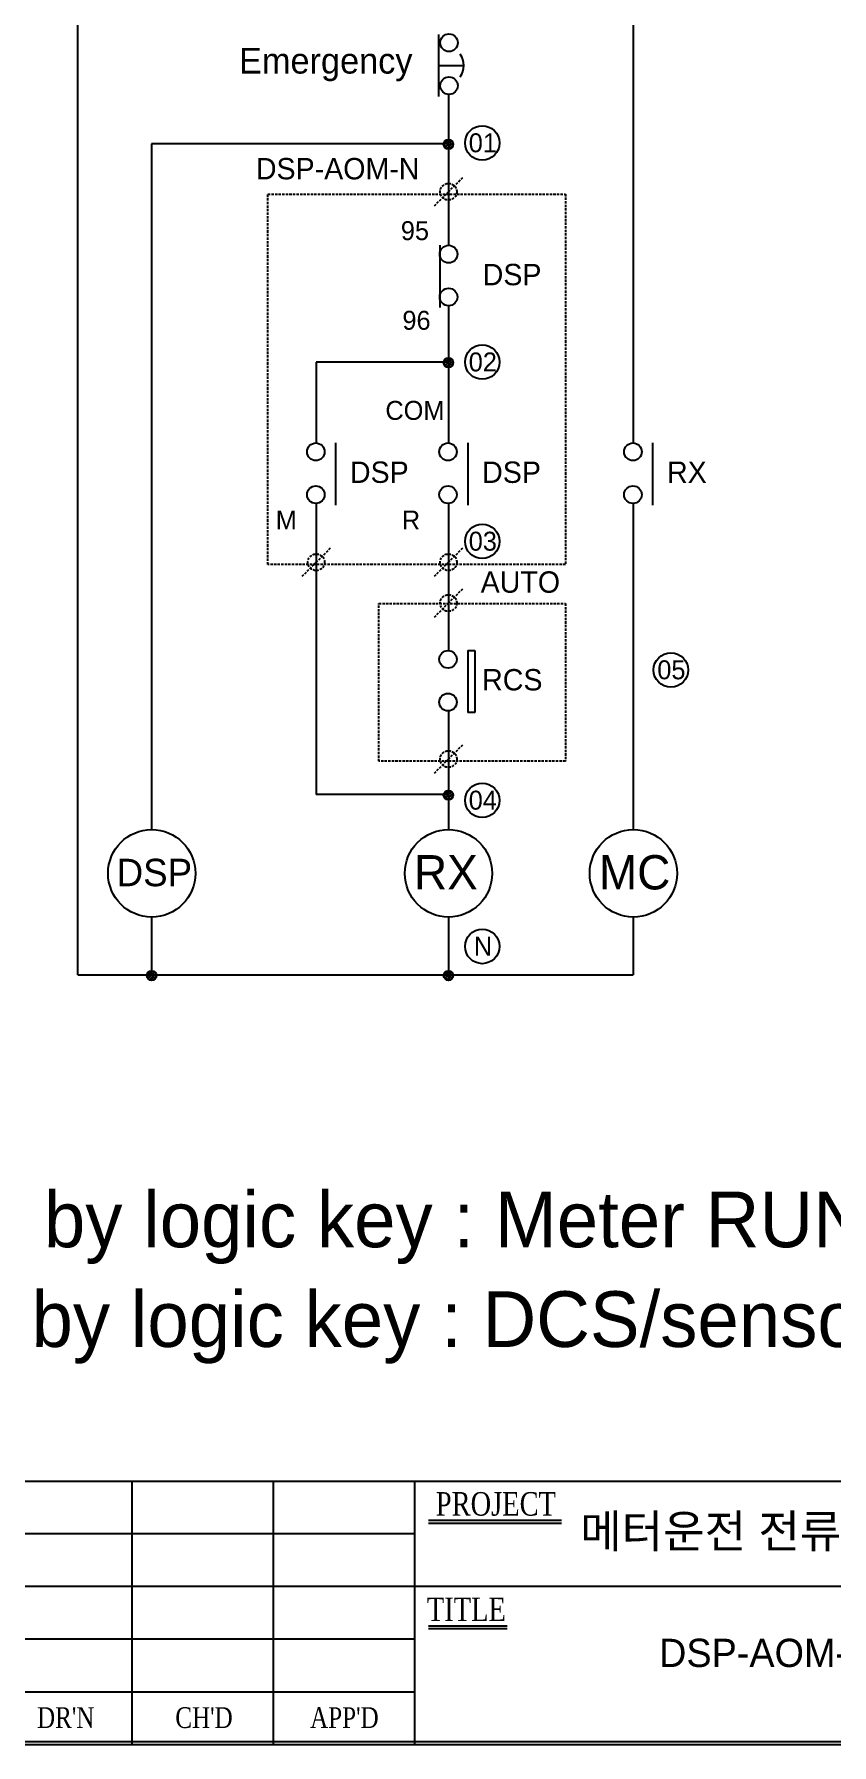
# Model space of a CAD drawing. Header units: millimetres. Extents: x 79 to 919, y 65 to 646.
# Drawn here: x 188.2 to 272.1, y 362.4 to 542.1 of the extents above; entities that cross this region are included whole.
import ezdxf
from ezdxf.enums import TextEntityAlignment as Align

# ---------------------------------------------------------------- set-up
doc = ezdxf.new("R2010")
doc.units = ezdxf.units.MM
doc.linetypes.add('DASHED2', pattern=[0.375, 0.25, -0.125])
for name, color, linetype in [('10', 1, 'Continuous'), ('4', 133, 'Continuous'), ('40', 4, 'Continuous'), ('70', 7, 'Continuous'), ('ASHADE', 7, 'Continuous')]:
    doc.layers.add(name, color=color, linetype=linetype)
doc.styles.add('ghs', font='NGULIM.TTF')
doc.styles.add('SS', font='batang.ttc', dxfattribs={"width": 0.8})

msp = doc.modelspace()

# ---------------------------------------------------------------- linework, layer by layer
at = {"linetype": 'DASHED2'}
for p, q in [((231.768, 525.584), (233.283, 527.099)), ((230.295, 524.11), (231.768, 525.584)), ((217.873, 486.643), (219.388, 488.158)), ((231.768, 486.643), (233.283, 488.158)), ((216.399, 485.17), (217.873, 486.643)), ((230.295, 485.17), (231.768, 486.643)), ((231.768, 482.354), (233.283, 483.868)), ((230.295, 480.88), (231.768, 482.354)), ((231.768, 465.957), (233.283, 467.472)), ((230.295, 464.483), (231.768, 465.957))]:
    msp.add_line(p, q, dxfattribs=at)
at = {"color": 3, "linetype": 'DASHED2'}
for p, q in [((212.791, 525.347), (244.056, 525.347)), ((212.791, 486.406), (212.791, 525.347)), ((244.056, 525.347), (244.056, 486.406)), ((244.056, 486.406), (212.791, 486.406)), ((224.45, 482.31), (244.056, 482.31)), ((224.45, 465.72), (224.45, 482.31)), ((244.056, 482.31), (244.056, 465.72)), ((244.056, 465.72), (224.45, 465.72))]:
    msp.add_line(p, q, dxfattribs=at)
for p, q in [((233.795, 477.378), (234.533, 477.378)), ((234.533, 470.846), (233.795, 470.846))]:
    msp.add_line(p, q)
at = {"color": 4}
for centre in [(235.324, 530.713), (235.324, 507.682), (235.324, 488.839), (255.146, 475.32), (235.324, 461.62), (235.324, 446.263)]:
    msp.add_circle(centre, 1.812, dxfattribs=at)
at = {"linetype": 'DASHED2'}
for centre in [(231.768, 525.584), (217.873, 486.643), (231.768, 486.643), (231.768, 482.354), (231.768, 465.957)]:
    msp.add_circle(centre, 0.874, dxfattribs=at)
msp.add_arc((231.352, 538.853), 2.04, 323.80728, 36.19272)
at = {"layer": '10', "color": 7}
for p, q in [((229.677, 385.65), (243.645, 385.65)), ((229.677, 374.562), (237.93, 374.562))]:
    msp.add_line(p, q, dxfattribs=at)
at = {"layer": '4', "color": 0, "linetype": 'ByBlock', "lineweight": 25}
msp.add_line((192.826, 443.263), (192.826, 546.553), dxfattribs=at)
at = {"layer": '40', "color": 7}
for p, q in [((198.493, 390.073), (198.493, 362.353)), ((213.343, 390.073), (213.343, 362.353)), ((228.193, 390.073), (228.193, 362.353)), ((228.193, 384.529), (89.593, 384.529)), ((228.193, 378.985), (89.593, 378.985)), ((317.293, 378.985), (228.193, 378.985)), ((228.193, 373.441), (89.593, 373.441)), ((228.193, 367.897), (89.593, 367.897))]:
    msp.add_line(p, q, dxfattribs=at)
at = {"layer": '70'}
for p, q in [((231.27, 530.497), (231.764, 530.992)), ((231.276, 530.681), (231.294, 530.698)), ((231.311, 530.361), (231.338, 530.389)), ((231.338, 530.742), (231.426, 530.83)), ((231.379, 530.253), (231.764, 530.638)), ((231.382, 530.433), (231.47, 530.521)), ((231.47, 530.875), (231.559, 530.963)), ((231.515, 530.565), (231.603, 530.654)), ((231.603, 531.007), (231.656, 531.06)), ((231.647, 530.698), (231.736, 530.786)), ((231.691, 530.389), (231.764, 530.461)), ((231.764, 530.992), (231.839, 531.066)), ((231.764, 530.638), (232.083, 530.957)), ((231.764, 530.285), (232.051, 530.572)), ((231.764, 530.461), (231.78, 530.477)), ((231.78, 530.83), (231.868, 530.919)), ((231.824, 530.521), (231.875, 530.572)), ((231.875, 530.572), (231.912, 530.61)), ((231.912, 530.963), (231.975, 531.025)), ((231.935, 530.102), (232.234, 530.401)), ((231.957, 530.654), (232.045, 530.742)), ((232.001, 530.344), (232.089, 530.433)), ((232.051, 530.572), (232.231, 530.751)), ((232.089, 530.786), (232.169, 530.866)), ((232.133, 530.477), (232.222, 530.565)), ((231.47, 530.167), (231.515, 530.212)), ((231.559, 530.256), (231.647, 530.344)), ((231.585, 530.105), (231.764, 530.285)), ((231.736, 530.079), (231.764, 530.108)), ((231.764, 530.108), (231.824, 530.168)), ((231.868, 530.212), (231.957, 530.3)), ((231.27, 507.547), (231.764, 508.041)), ((231.276, 507.73), (231.294, 507.747)), ((231.311, 507.411), (231.338, 507.438)), ((231.338, 507.792), (231.426, 507.88)), ((231.379, 507.303), (231.764, 507.688)), ((231.382, 507.482), (231.47, 507.571)), ((231.47, 507.924), (231.559, 508.013)), ((231.47, 507.217), (231.515, 507.261)), ((231.515, 507.615), (231.603, 507.703)), ((231.559, 507.306), (231.647, 507.394)), ((231.585, 507.155), (231.764, 507.334)), ((231.603, 508.057), (231.656, 508.109)), ((231.647, 507.747), (231.736, 507.836)), ((231.691, 507.438), (231.764, 507.511)), ((231.736, 507.129), (231.764, 507.157)), ((231.764, 508.041), (231.839, 508.116)), ((231.764, 507.688), (232.083, 508.007)), ((231.764, 507.334), (232.051, 507.621)), ((231.764, 507.511), (231.78, 507.526)), ((231.764, 507.157), (231.824, 507.217)), ((231.78, 507.88), (231.868, 507.968)), ((231.824, 507.571), (231.875, 507.621)), ((231.868, 507.261), (231.957, 507.35)), ((231.875, 507.621), (231.912, 507.659)), ((231.912, 508.013), (231.975, 508.075)), ((231.935, 507.151), (232.234, 507.451)), ((231.957, 507.703), (232.045, 507.792)), ((232.001, 507.394), (232.089, 507.482)), ((232.051, 507.621), (232.231, 507.801)), ((232.089, 507.836), (232.169, 507.915)), ((232.133, 507.526), (232.222, 507.615)), ((231.27, 462.094), (231.764, 462.589)), ((231.276, 462.277), (231.294, 462.295)), ((231.338, 462.339), (231.426, 462.427)), ((231.379, 461.85), (231.764, 462.235)), ((231.382, 462.03), (231.47, 462.118)), ((231.47, 462.472), (231.559, 462.56)), ((231.515, 462.162), (231.603, 462.251)), ((231.603, 462.604), (231.656, 462.657)), ((231.647, 462.295), (231.736, 462.383)), ((231.764, 462.589), (231.839, 462.663)), ((231.764, 462.235), (232.083, 462.554)), ((231.764, 461.882), (232.051, 462.169)), ((231.764, 462.058), (231.78, 462.074)), ((231.78, 462.427), (231.868, 462.516)), ((231.824, 462.118), (231.875, 462.169)), ((231.875, 462.169), (231.912, 462.206)), ((231.912, 462.56), (231.975, 462.622)), ((231.957, 462.251), (232.045, 462.339)), ((232.051, 462.169), (232.231, 462.348)), ((232.089, 462.383), (232.169, 462.463)), ((232.133, 462.074), (232.222, 462.162)), ((231.311, 461.958), (231.338, 461.985)), ((231.47, 461.764), (231.515, 461.809)), ((231.559, 461.853), (231.647, 461.941)), ((231.585, 461.702), (231.764, 461.882)), ((231.691, 461.985), (231.764, 462.058)), ((231.736, 461.676), (231.764, 461.705)), ((231.764, 461.705), (231.824, 461.765)), ((231.868, 461.809), (231.957, 461.897)), ((231.935, 461.699), (232.234, 461.998)), ((232.001, 461.941), (232.089, 462.03)), ((200.078, 443.122), (200.572, 443.616)), ((200.084, 443.305), (200.101, 443.323)), ((200.118, 442.986), (200.145, 443.013)), ((200.145, 443.367), (200.234, 443.455)), ((200.187, 442.878), (200.572, 443.263)), ((200.19, 443.057), (200.278, 443.146)), ((200.278, 443.499), (200.366, 443.588)), ((200.278, 442.792), (200.322, 442.836)), ((200.322, 443.19), (200.411, 443.278)), ((200.366, 442.881), (200.455, 442.969)), ((200.392, 442.73), (200.572, 442.909)), ((200.411, 443.632), (200.463, 443.684)), ((200.455, 443.323), (200.543, 443.411)), ((200.499, 443.013), (200.572, 443.086)), ((200.543, 442.704), (200.572, 442.733)), ((200.572, 443.616), (200.646, 443.691)), ((200.572, 443.263), (200.891, 443.582)), ((200.572, 442.909), (200.859, 443.196)), ((200.572, 443.086), (200.587, 443.102)), ((200.572, 442.733), (200.632, 442.792)), ((200.587, 443.455), (200.676, 443.544)), ((200.632, 443.146), (200.682, 443.196)), ((200.676, 442.836), (200.764, 442.925)), ((200.682, 443.196), (200.72, 443.234)), ((200.72, 443.588), (200.782, 443.65)), ((200.743, 442.726), (201.042, 443.026)), ((200.764, 443.278), (200.853, 443.367)), ((200.808, 442.969), (200.897, 443.057)), ((200.859, 443.196), (201.039, 443.376)), ((200.897, 443.411), (200.976, 443.49)), ((200.941, 443.102), (201.029, 443.19)), ((231.27, 443.122), (231.764, 443.616)), ((231.276, 443.305), (231.294, 443.323)), ((231.311, 442.986), (231.338, 443.013)), ((231.338, 443.367), (231.426, 443.455)), ((231.379, 442.878), (231.764, 443.263)), ((231.382, 443.057), (231.47, 443.146)), ((231.47, 443.499), (231.559, 443.588)), ((231.47, 442.792), (231.515, 442.836)), ((231.515, 443.19), (231.603, 443.278)), ((231.559, 442.881), (231.647, 442.969)), ((231.585, 442.73), (231.764, 442.909)), ((231.603, 443.632), (231.656, 443.684)), ((231.647, 443.323), (231.736, 443.411)), ((231.691, 443.013), (231.764, 443.086)), ((231.736, 442.704), (231.764, 442.733)), ((231.764, 443.616), (231.839, 443.691)), ((231.764, 443.263), (232.083, 443.582)), ((231.764, 442.909), (232.051, 443.196)), ((231.764, 443.086), (231.78, 443.102)), ((231.764, 442.733), (231.824, 442.792)), ((231.78, 443.455), (231.868, 443.544)), ((231.824, 443.146), (231.875, 443.196)), ((231.868, 442.836), (231.957, 442.925)), ((231.875, 443.196), (231.912, 443.234)), ((231.912, 443.588), (231.975, 443.65)), ((231.935, 442.726), (232.234, 443.026)), ((231.957, 443.278), (232.045, 443.367)), ((232.001, 442.969), (232.089, 443.057)), ((232.051, 443.196), (232.231, 443.376)), ((232.089, 443.411), (232.169, 443.49)), ((232.133, 443.102), (232.222, 443.19))]:
    msp.add_line(p, q, dxfattribs=at)
at = {"layer": '70', "color": 7}
for p, q in [((89.593, 390.073), (465.793, 390.073)), ((229.677, 385.947), (243.645, 385.947)), ((229.677, 374.859), (237.93, 374.859))]:
    msp.add_line(p, q, dxfattribs=at)
for points in [[(465.793, 362.353), (89.593, 362.353), (89.593, 629.653), (465.793, 629.653)], [(465.496, 362.65), (89.89, 362.65), (89.89, 629.356), (465.496, 629.356)]]:
    msp.add_lwpolyline(points, close=True, dxfattribs=at)
at = {"layer": '70'}
for centre in [(231.764, 530.572), (231.764, 507.621), (231.764, 462.169), (200.572, 443.196), (231.764, 443.196)]:
    msp.add_circle(centre, 0.5, dxfattribs=at)
at = {"layer": 'ASHADE', "color": 0, "linetype": 'ByBlock', "lineweight": 25, "ltscale": 2}
for p, q in [((251.2, 552.958), (251.2, 499.179)), ((230.724, 542.119), (230.724, 535.587)), ((230.724, 538.853), (233.391, 538.853)), ((231.764, 535.816), (231.764, 519.954)), ((200.572, 530.638), (200.572, 458.539)), ((231.764, 530.638), (200.572, 530.638)), ((230.864, 519.967), (230.864, 513.434)), ((231.764, 513.6), (231.764, 499.179)), ((231.764, 507.688), (217.869, 507.688)), ((217.869, 507.688), (217.869, 499.179)), ((219.899, 499.192), (219.899, 492.66)), ((233.795, 499.192), (233.795, 492.66)), ((253.23, 499.192), (253.23, 492.66)), ((217.869, 492.826), (217.869, 462.235)), ((231.764, 492.826), (231.764, 477.365)), ((251.2, 492.826), (251.2, 458.539)), ((233.795, 477.378), (233.795, 470.846)), ((233.795, 477.378), (233.795, 470.846)), ((234.533, 477.378), (234.533, 470.846)), ((231.764, 471.012), (231.764, 462.235)), ((231.764, 462.235), (217.869, 462.235)), ((231.764, 462.235), (231.764, 458.539)), ((251.2, 462.235), (251.2, 458.539)), ((200.572, 449.355), (200.572, 443.263)), ((231.764, 449.355), (231.764, 443.263)), ((251.2, 449.355), (251.2, 443.263)), ((192.826, 443.263), (251.2, 443.263))]:
    msp.add_line(p, q, dxfattribs=at)
for centre, radius in [((231.823, 541.244), 0.925), ((231.823, 536.739), 0.925), ((231.782, 519.03), 0.925), ((231.782, 514.525), 0.925), ((217.828, 498.255), 0.925), ((231.723, 498.255), 0.925), ((251.159, 498.255), 0.925), ((217.828, 493.75), 0.925), ((231.723, 493.75), 0.925), ((251.159, 493.75), 0.925), ((231.723, 476.441), 0.925), ((231.723, 471.936), 0.925), ((200.581, 453.947), 4.592), ((231.773, 453.947), 4.592), ((251.209, 453.947), 4.592)]:
    msp.add_circle(centre, radius, dxfattribs=at)

# ---------------------------------------------------------------- texts
at = {"layer": '40', "color": 7, "style": 'SS', "width": 0.8}
for s, p in [("DR'N", (191.543, 364.12)), ("CH'D", (206.074, 364.12)), ("APP'D", (220.833, 364.12))]:
    msp.add_text(s, height=2.178, dxfattribs=at).set_placement(p, align=Align.CENTER)
at = {"layer": '70', "color": 7, "style": 'SS', "width": 0.8}
for s, p in [('PROJECT', (236.754, 386.438)), ('TITLE', (233.65, 375.35))]:
    msp.add_text(s, height=2.475, dxfattribs=at).set_placement(p, align=Align.CENTER)
at = {"layer": 'ASHADE', "color": 0, "linetype": 'ByBlock', "lineweight": 25, "ltscale": 2, "style": 'ghs'}
for s, height, p in [('Emergency', 2.6962, (209.755, 538.004)), ('DSP-AOM-N', 2.2468, (211.526, 526.888)), ('DSP', 2.2468, (235.367, 515.759)), ('DSP', 2.2468, (221.413, 494.984)), ('DSP', 2.2468, (235.309, 494.984)), ('RX', 2.2468, (254.745, 494.984)), ('AUTO', 2.2468, (235.153, 483.44)), ('RCS', 2.2468, (235.309, 473.17)), ('DSP', 2.8848, (196.892, 452.593)), ('RX', 3.606, (228.152, 452.255)), ('MC', 3.606, (247.588, 452.255)), ('MCC is seleted by logic key : Meter RUN / C-M is close, open in trip', 5.85, (134.034, 414.645)), ('RCS is seleted by logic key : DCS/sensor RUN / C-R is close, open in trip', 5.85, (134.034, 404.168))]:
    msp.add_text(s, height=height, dxfattribs=at).set_placement(p)
at = {"layer": 'ASHADE', "color": 4, "linetype": 'ByBlock', "lineweight": 25, "ltscale": 2, "style": 'ghs'}
for s, height, p in [('01', 1.9902, (233.899, 529.735)), ('02', 1.9902, (233.899, 506.704)), ('03', 1.9902, (233.899, 487.861)), ('05', 1.9902, (253.722, 474.343)), ('04', 1.9902, (233.899, 460.643)), ('N', 1.99, (234.442, 445.285))]:
    msp.add_text(s, height=height, dxfattribs=at).set_placement(p)
at = {"layer": 'ASHADE', "color": 3, "linetype": 'ByBlock', "lineweight": 25, "ltscale": 2, "style": 'ghs'}
for s, height, p in [('95', 1.9902, (226.765, 520.5)), ('96', 1.9902, (226.929, 511.082)), ('COM', 1.9902, (225.141, 501.61)), ('M', 1.99, (213.613, 490.09)), ('R', 1.99, (226.87, 490.09))]:
    msp.add_text(s, height=height, dxfattribs=at).set_placement(p)
at = {"layer": 'ASHADE', "ltscale": 2, "style": 'ghs'}
for s, height, p in [('메터운전 전류형모터보호계전기', 3.4749, (245.616, 383.064)), ('DSP-AOM-10Z7-M /70Z7-M', 2.97, (253.911, 370.529))]:
    msp.add_text(s, height=height, dxfattribs=at).set_placement(p)

doc.saveas('drawing.dxf')
